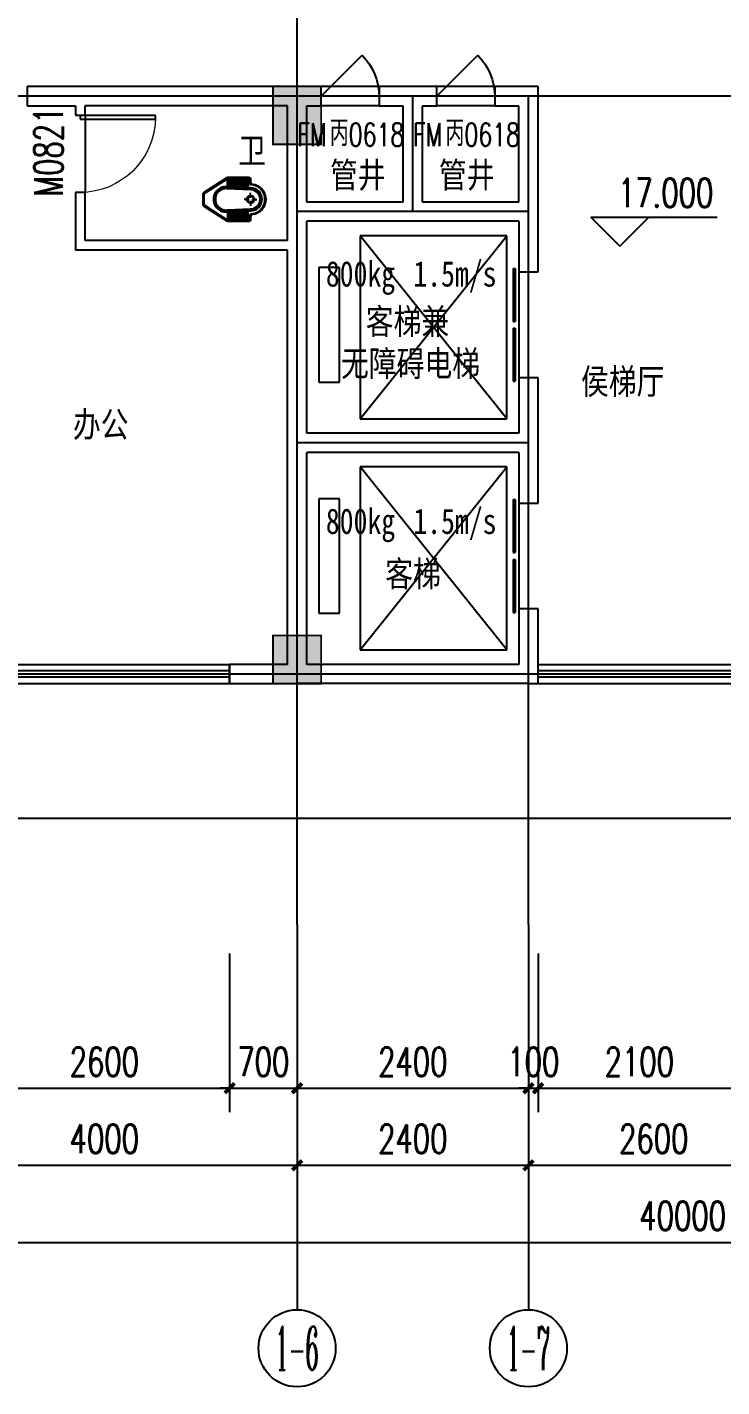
# Model space of a CAD drawing. Extents: x -6243262 to 3079315, y -2914302 to 172723.
# Drawn here: x -2297250 to -2290044, y -725802 to -711687 of the extents above; entities that cross this region are included whole.
import ezdxf
from ezdxf.enums import TextEntityAlignment as Align

# ---------------------------------------------------------------- set-up
doc = ezdxf.new("R2010")
doc.units = 0
doc.header["$LTSCALE"] = 1000
for name, color, linetype in [('0-柱网', 2, 'Continuous'), ('A-DOOR', 141, 'Continuous'), ('A-FLOR-EVTR', 2, 'Continuous'), ('AXIS', 3, 'Continuous'), ('AXIS_TEXT', 7, 'Continuous'), ('DIM_ELEV', 3, 'Continuous'), ('DOTE', 24, 'Continuous'), ('PUB_DIM', 3, 'Continuous'), ('PUB_TEXT', 7, 'Continuous'), ('WALL', 9, 'Continuous'), ('WINDOW', 4, 'Continuous'), ('WINDOW_TEXT', 7, 'Continuous'), ('洁具', 253, 'Continuous')]:
    doc.layers.add(name, color=color, linetype=linetype)
doc.styles.add('-宋体', font='', dxfattribs={"width": 0.8})
doc.styles.add('_TCH_AXIS', font='COMPLEX', dxfattribs={"bigfont": 'GBCBIG'})
doc.styles.add('_TCH_DIM', font='SIMPLEX', dxfattribs={"bigfont": 'GBCBIG'})
doc.styles.add('_TCH_DIM_T3', font='SIMPLEX', dxfattribs={"width": 0.705882, "bigfont": 'GBCBIG'})
doc.styles.add('_TCH_WINDOW', font='SIMPLEX', dxfattribs={"height": 3.5, "bigfont": 'GBCBIG'})
doc.styles.add('COMPLEX', font='COMPLEX')
doc.styles.get('-宋体').set_extended_font_data('SimSun')
doc.dimstyles.new('_TCH_ARCH&&100', dxfattribs={"dimtxt": 297.5, "dimasz": 100, "dimexe": 250, "dimexo": 300, "dimgap": 126.25, "dimtad": 1, "dimdec": 0, "dimzin": 0, "dimdsep": 46, "dimtxsty": '_TCH_DIM_T3', "dimblk": 'ARCHTICK', "dimcen": 0.09, "dimclrt": 7, "dimazin": 2, "dimtfac": 1, "dimtdec": 0, "dimtix": 1, "dimtmove": 2, "dimatfit": 3, "dimfxl": 0, "dimtolj": 1, "dimtzin": 0, "dimarcsym": 0})

# ---------------------------------------------------------------- blocks, each defined once
blk = doc.blocks.new('$plan$00002871')
at = {"layer": '洁具', "color": 0}
for p, q in [((0, -475), (0, -423)), ((-15, -490), (-67, -490)), ((0, -505), (0, -557)), ((15, -490), (67, -490))]:
    blk.add_line(p, q, dxfattribs=at)
for points in [[(159, -508, -0.88995), (-159, -508, 0.380538), (-179, -491), (-210, -491, -0.414214), (-230, -471), (-230, -258, -0.144595), (-227, -247), (-73, -9, -0.254383), (-56, 0), (56, 0, -0.254383), (73, -9), (227, -247, -0.144595), (230, -258), (230, -471, -0.414214), (210, -491), (179, -491, 0.380538)], [(120, -491), (130, -252, 1.134994), (-130, -252), (-120, -491, 0.992594)], [(105, -490), (115, -251, 1.141146), (-115, -251), (-105, -490, 0.994896)], [(100, -490), (110, -251, 1.143479), (-110, -251), (-100, -490, 0.995777)], [(-149, -264, 1), (-149, -252), (-207, -252, 1), (-207, -264)], [(-148, -287, 1), (-148, -275), (-207, -275, 1), (-207, -287)], [(-149, -263, 1), (-149, -253), (-207, -253, 1), (-207, -263)], [(-148, -286, 1), (-148, -276), (-207, -276, 1), (-207, -286)], [(148, -287, -1), (148, -275), (207, -275, -1), (207, -287)], [(148, -286, -1), (148, -276), (207, -276, -1), (207, -286)], [(149, -264, -1), (149, -252), (207, -252, -1), (207, -264)], [(149, -263, -1), (149, -253), (207, -253, -1), (207, -263)], [(-147, -307, 1), (-147, -295), (-207, -295, 1), (-207, -307)], [(-146, -330, 1), (-146, -319), (-207, -319, 1), (-207, -330)], [(-146, -352, 1), (-146, -341), (-207, -341, 1), (-207, -352)], [(-145, -376, 1), (-145, -364), (-207, -364, 1), (-207, -376)], [(-144, -399, 1), (-144, -388), (-207, -388, 1), (-207, -399)], [(-143, -423, 1), (-143, -411), (-207, -411, 1), (-207, -423)], [(-147, -306, 1), (-147, -296), (-207, -296, 1), (-207, -306)], [(-146, -329, 1), (-146, -320), (-207, -320, 1), (-207, -329)], [(-146, -351, 1), (-146, -342), (-207, -342, 1), (-207, -351)], [(-145, -375, 1), (-145, -365), (-207, -365, 1), (-207, -375)], [(-144, -398, 1), (-144, -389), (-207, -389, 1), (-207, -398)], [(-143, -422, 1), (-143, -412), (-207, -412, 1), (-207, -422)], [(143, -423, -1), (143, -411), (207, -411, -1), (207, -423)], [(144, -399, -1), (144, -388), (207, -388, -1), (207, -399)], [(143, -422, -1), (143, -412), (207, -412, -1), (207, -422)], [(145, -376, -1), (145, -364), (207, -364, -1), (207, -376)], [(144, -398, -1), (144, -389), (207, -389, -1), (207, -398)], [(146, -352, -1), (146, -341), (207, -341, -1), (207, -352)], [(145, -375, -1), (145, -365), (207, -365, -1), (207, -375)], [(146, -330, -1), (146, -319), (207, -319, -1), (207, -330)], [(146, -351, -1), (146, -342), (207, -342, -1), (207, -351)], [(147, -307, -1), (147, -295), (207, -295, -1), (207, -307)], [(146, -329, -1), (146, -320), (207, -320, -1), (207, -329)], [(147, -306, -1), (147, -296), (207, -296, -1), (207, -306)], [(-141, -444, 1), (-141, -432), (-207, -432, 1), (-207, -444)], [(-141, -464, 1), (-141, -453), (-207, -453, 1), (-207, -464)], [(-141, -443, 1), (-141, -433), (-207, -433, 1), (-207, -443)], [(-141, -463, 1), (-141, -454), (-207, -454, 1), (-207, -463)], [(141, -444, -1), (141, -432), (207, -432, -1), (207, -444)], [(141, -464, -1), (141, -453), (207, -453, -1), (207, -464)], [(141, -443, -1), (141, -433), (207, -433, -1), (207, -443)], [(141, -463, -1), (141, -454), (207, -454, -1), (207, -463)]]:
    blk.add_lwpolyline(points, format="xyb", close=True, dxfattribs=at)
blk.add_lwpolyline([(-149, -507, 0.380538), (-179, -481), (-210, -481, -0.414214), (-220, -471), (-220, -258, -0.144595), (-218, -253), (-64, -15, -0.254383), (-56, -10), (56, -10, -0.254383), (64, -15), (218, -253, -0.144595), (220, -258), (220, -471, -0.414214), (210, -481), (179, -481, 0.380538), (149, -507, 0.380538)], format="xyb", dxfattribs=at)
for radius in [40, 31.7]:
    blk.add_circle((0, -490), radius, dxfattribs=at)
blk.add_arc((0, -490), 150, 186.665, 353.335, dxfattribs=at)
blk = doc.blocks.new('1#柱网')
at = {"layer": '0-柱网'}
for points in [[(509855, 85967), (509855, 85367), (510355, 85367), (510355, 85967)], [(509855, 80267), (509855, 79767), (510355, 79767), (510355, 80267)]]:
    blk.add_hatch(color=0, dxfattribs=at).paths.add_polyline_path(points)
at = {"layer": '0-柱网', "color": 0, "const_width": 20}
for points in [[(509855, 85967), (509855, 85367), (510355, 85367), (510355, 85967), (509855, 85967)], [(509855, 80267), (509855, 79767), (510355, 79767), (510355, 80267), (509855, 80267)]]:
    blk.add_lwpolyline(points, dxfattribs=at)
blk = doc.blocks.new('_ArchTick')
at = {"color": 0, "linetype": 'ByBlock', "const_width": 0.4}
blk.add_lwpolyline([(-0.5, -0.5), (0.5, 0.5)], dxfattribs=at)
blk = doc.blocks.new('*D830')
at = {"layer": 'Defpoints', "color": 0, "transparency": 16777216}
for p in [(-2291950, -721002), (-2289850, -721002), (-2289850, -722702)]:
    blk.add_point(p, dxfattribs=at)
at = {"layer": 'PUB_DIM', "color": 0, "lineweight": -2, "transparency": 16777216}
for p, q in [((-2291950, -721302), (-2291950, -722952)), ((-2289850, -721302), (-2289850, -722952)), ((-2291950, -722702), (-2289850, -722702))]:
    blk.add_line(p, q, dxfattribs=at)
at = {"layer": 'PUB_DIM', "color": 0, "lineweight": -2, "transparency": 16777216, "xscale": 100, "yscale": 100, "zscale": 100, "rotation": 180}
blk.add_blockref('_ArchTick', (-2291950, -722702), dxfattribs=at)
at = {"layer": 'PUB_DIM', "color": 0, "lineweight": -2, "transparency": 16777216, "xscale": 100, "yscale": 100, "zscale": 100}
blk.add_blockref('_ArchTick', (-2289850, -722702), dxfattribs=at)
at = {"layer": 'PUB_DIM', "color": 7, "transparency": 16777216, "insert": (-2290900, -722427), "char_height": 297.5, "attachment_point": 5, "style": '_TCH_DIM_T3'}
blk.add_mtext('\\A1;2100', dxfattribs=at)
blk = doc.blocks.new('*D831')
at = {"layer": 'Defpoints', "color": 0, "transparency": 16777216}
for p in [(-2292050, -721002), (-2291950, -721002), (-2291950, -722702)]:
    blk.add_point(p, dxfattribs=at)
at = {"layer": 'PUB_DIM', "color": 0, "lineweight": -2, "transparency": 16777216}
for p, q in [((-2292050, -721302), (-2292050, -722952)), ((-2291950, -721302), (-2291950, -722952)), ((-2292050, -722702), (-2292150, -722702)), ((-2292050, -722702), (-2291950, -722702)), ((-2291950, -722702), (-2291850, -722702))]:
    blk.add_line(p, q, dxfattribs=at)
at = {"layer": 'PUB_DIM', "color": 0, "lineweight": -2, "transparency": 16777216, "xscale": 100, "yscale": 100, "zscale": 100}
blk.add_blockref('_ArchTick', (-2292050, -722702), dxfattribs=at)
at = {"layer": 'PUB_DIM', "color": 0, "lineweight": -2, "transparency": 16777216, "xscale": 100, "yscale": 100, "zscale": 100, "rotation": 180}
blk.add_blockref('_ArchTick', (-2291950, -722702), dxfattribs=at)
at = {"layer": 'PUB_DIM', "color": 7, "transparency": 16777216, "insert": (-2292000, -722427), "char_height": 297.5, "attachment_point": 5, "style": '_TCH_DIM_T3'}
blk.add_mtext('\\A1;100', dxfattribs=at)
blk = doc.blocks.new('*D832')
at = {"layer": 'Defpoints', "color": 0, "transparency": 16777216}
for p in [(-2294450, -721002), (-2292050, -721002), (-2292050, -722702)]:
    blk.add_point(p, dxfattribs=at)
at = {"layer": 'PUB_DIM', "color": 0, "lineweight": -2, "transparency": 16777216}
for p, q in [((-2294450, -721302), (-2294450, -722952)), ((-2292050, -721302), (-2292050, -722952)), ((-2294450, -722702), (-2292050, -722702))]:
    blk.add_line(p, q, dxfattribs=at)
at = {"layer": 'PUB_DIM', "color": 0, "lineweight": -2, "transparency": 16777216, "xscale": 100, "yscale": 100, "zscale": 100, "rotation": 180}
blk.add_blockref('_ArchTick', (-2294450, -722702), dxfattribs=at)
at = {"layer": 'PUB_DIM', "color": 0, "lineweight": -2, "transparency": 16777216, "xscale": 100, "yscale": 100, "zscale": 100}
blk.add_blockref('_ArchTick', (-2292050, -722702), dxfattribs=at)
at = {"layer": 'PUB_DIM', "color": 7, "transparency": 16777216, "insert": (-2293250, -722427), "char_height": 297.5, "attachment_point": 5, "style": '_TCH_DIM_T3'}
blk.add_mtext('\\A1;2400', dxfattribs=at)
blk = doc.blocks.new('*D833')
at = {"layer": 'Defpoints', "color": 0, "transparency": 16777216}
for p in [(-2295150, -721002), (-2294450, -721002), (-2294450, -722702)]:
    blk.add_point(p, dxfattribs=at)
at = {"layer": 'PUB_DIM', "color": 0, "lineweight": -2, "transparency": 16777216}
for p, q in [((-2295150, -721302), (-2295150, -722952)), ((-2294450, -721302), (-2294450, -722952)), ((-2295150, -722702), (-2295250, -722702)), ((-2295150, -722702), (-2294450, -722702)), ((-2294450, -722702), (-2294350, -722702))]:
    blk.add_line(p, q, dxfattribs=at)
at = {"layer": 'PUB_DIM', "color": 0, "lineweight": -2, "transparency": 16777216, "xscale": 100, "yscale": 100, "zscale": 100}
blk.add_blockref('_ArchTick', (-2295150, -722702), dxfattribs=at)
at = {"layer": 'PUB_DIM', "color": 0, "lineweight": -2, "transparency": 16777216, "xscale": 100, "yscale": 100, "zscale": 100, "rotation": 180}
blk.add_blockref('_ArchTick', (-2294450, -722702), dxfattribs=at)
at = {"layer": 'PUB_DIM', "color": 7, "transparency": 16777216, "insert": (-2294800, -722427), "char_height": 297.5, "attachment_point": 5, "style": '_TCH_DIM_T3'}
blk.add_mtext('\\A1;700', dxfattribs=at)
blk = doc.blocks.new('*D834')
at = {"layer": 'Defpoints', "color": 0, "transparency": 16777216}
for p in [(-2297750, -721002), (-2295150, -721002), (-2295150, -722702)]:
    blk.add_point(p, dxfattribs=at)
at = {"layer": 'PUB_DIM', "color": 0, "lineweight": -2, "transparency": 16777216}
for p, q in [((-2297750, -721302), (-2297750, -722952)), ((-2295150, -721302), (-2295150, -722952)), ((-2297750, -722702), (-2295150, -722702))]:
    blk.add_line(p, q, dxfattribs=at)
at = {"layer": 'PUB_DIM', "color": 0, "lineweight": -2, "transparency": 16777216, "xscale": 100, "yscale": 100, "zscale": 100, "rotation": 180}
blk.add_blockref('_ArchTick', (-2297750, -722702), dxfattribs=at)
at = {"layer": 'PUB_DIM', "color": 0, "lineweight": -2, "transparency": 16777216, "xscale": 100, "yscale": 100, "zscale": 100}
blk.add_blockref('_ArchTick', (-2295150, -722702), dxfattribs=at)
at = {"layer": 'PUB_DIM', "color": 7, "transparency": 16777216, "insert": (-2296450, -722427), "char_height": 297.5, "attachment_point": 5, "style": '_TCH_DIM_T3'}
blk.add_mtext('\\A1;2600', dxfattribs=at)
blk = doc.blocks.new('*D1239')
at = {"layer": 'AXIS', "color": 0, "lineweight": -2, "transparency": 16777216}
for p, q in [((-2292050, -721302), (-2292050, -723752)), ((-2289450, -721302), (-2289450, -723752)), ((-2292050, -723502), (-2289450, -723502))]:
    blk.add_line(p, q, dxfattribs=at)
at = {"layer": 'Defpoints', "color": 0, "transparency": 16777216}
for p in [(-2292050, -721002), (-2289450, -721002), (-2289450, -723502)]:
    blk.add_point(p, dxfattribs=at)
at = {"layer": 'AXIS', "color": 0, "lineweight": -2, "transparency": 16777216, "xscale": 100, "yscale": 100, "zscale": 100, "rotation": 180}
blk.add_blockref('_ArchTick', (-2292050, -723502), dxfattribs=at)
at = {"layer": 'AXIS', "color": 0, "lineweight": -2, "transparency": 16777216, "xscale": 100, "yscale": 100, "zscale": 100}
blk.add_blockref('_ArchTick', (-2289450, -723502), dxfattribs=at)
at = {"layer": 'AXIS', "color": 7, "transparency": 16777216, "insert": (-2290750, -723227), "char_height": 297.5, "attachment_point": 5, "style": '_TCH_DIM_T3'}
blk.add_mtext('\\A1;2600', dxfattribs=at)
blk = doc.blocks.new('*D1240')
at = {"layer": 'AXIS', "color": 0, "lineweight": -2, "transparency": 16777216}
for p, q in [((-2294450, -721302), (-2294450, -723752)), ((-2292050, -721302), (-2292050, -723752)), ((-2294450, -723502), (-2292050, -723502))]:
    blk.add_line(p, q, dxfattribs=at)
at = {"layer": 'Defpoints', "color": 0, "transparency": 16777216}
for p in [(-2294450, -721002), (-2292050, -721002), (-2292050, -723502)]:
    blk.add_point(p, dxfattribs=at)
at = {"layer": 'AXIS', "color": 0, "lineweight": -2, "transparency": 16777216, "xscale": 100, "yscale": 100, "zscale": 100, "rotation": 180}
blk.add_blockref('_ArchTick', (-2294450, -723502), dxfattribs=at)
at = {"layer": 'AXIS', "color": 0, "lineweight": -2, "transparency": 16777216, "xscale": 100, "yscale": 100, "zscale": 100}
blk.add_blockref('_ArchTick', (-2292050, -723502), dxfattribs=at)
at = {"layer": 'AXIS', "color": 7, "transparency": 16777216, "insert": (-2293250, -723227), "char_height": 297.5, "attachment_point": 5, "style": '_TCH_DIM_T3'}
blk.add_mtext('\\A1;2400', dxfattribs=at)
blk = doc.blocks.new('*D1241')
at = {"layer": 'AXIS', "color": 0, "lineweight": -2, "transparency": 16777216}
for p, q in [((-2298450, -721302), (-2298450, -723752)), ((-2294450, -721302), (-2294450, -723752)), ((-2298450, -723502), (-2294450, -723502))]:
    blk.add_line(p, q, dxfattribs=at)
at = {"layer": 'Defpoints', "color": 0, "transparency": 16777216}
for p in [(-2298450, -721002), (-2294450, -721002), (-2294450, -723502)]:
    blk.add_point(p, dxfattribs=at)
at = {"layer": 'AXIS', "color": 0, "lineweight": -2, "transparency": 16777216, "xscale": 100, "yscale": 100, "zscale": 100, "rotation": 180}
blk.add_blockref('_ArchTick', (-2298450, -723502), dxfattribs=at)
at = {"layer": 'AXIS', "color": 0, "lineweight": -2, "transparency": 16777216, "xscale": 100, "yscale": 100, "zscale": 100}
blk.add_blockref('_ArchTick', (-2294450, -723502), dxfattribs=at)
at = {"layer": 'AXIS', "color": 7, "transparency": 16777216, "insert": (-2296450, -723227), "char_height": 297.5, "attachment_point": 5, "style": '_TCH_DIM_T3'}
blk.add_mtext('\\A1;4000', dxfattribs=at)
blk = doc.blocks.new('*D1245')
at = {"layer": 'AXIS', "color": 0, "lineweight": -2, "transparency": 16777216}
for p, q in [((-2310450, -721302), (-2310450, -724552)), ((-2270450, -721302), (-2270450, -724552)), ((-2310450, -724302), (-2270450, -724302))]:
    blk.add_line(p, q, dxfattribs=at)
at = {"layer": 'Defpoints', "color": 0, "transparency": 16777216}
for p in [(-2310450, -721002), (-2270450, -721002), (-2270450, -724302)]:
    blk.add_point(p, dxfattribs=at)
at = {"layer": 'AXIS', "color": 0, "lineweight": -2, "transparency": 16777216, "xscale": 100, "yscale": 100, "zscale": 100, "rotation": 180}
blk.add_blockref('_ArchTick', (-2310450, -724302), dxfattribs=at)
at = {"layer": 'AXIS', "color": 0, "lineweight": -2, "transparency": 16777216, "xscale": 100, "yscale": 100, "zscale": 100}
blk.add_blockref('_ArchTick', (-2270450, -724302), dxfattribs=at)
at = {"layer": 'AXIS', "color": 7, "transparency": 16777216, "insert": (-2290450, -724027), "char_height": 297.5, "attachment_point": 5, "style": '_TCH_DIM_T3'}
blk.add_mtext('\\A1;40000', dxfattribs=at)
blk = doc.blocks.new('$WINLIB2D$00000001')
at = {"color": 0}
for points in [[(-0.5, 0.5), (-0.5, -0.5)], [(-0.5, 0.5), (0.5, 0.5)], [(0.5, -0.5), (0.5, 0.5)], [(0.5, 0.1667), (-0.5, 0.1667)], [(0.5, -0.1667), (-0.5, -0.1667)], [(-0.5, -0.5), (0.5, -0.5)]]:
    blk.add_lwpolyline(points, dxfattribs=at)
blk = doc.blocks.new('$DORLIB2D$00000127')
at = {"color": 0}
for points in [[(-0.533, 0.795), (-0.533, 0.69)], [(-0.033, 0.795), (-0.533, 0.795)], [(-0.033, 0.795), (-0.033, 0.69)], [(0.533, 0.795), (0.033, 0.795)], [(0.033, 0.795), (0.033, 0.69)], [(0.533, 0.795), (0.533, 0.69)], [(-0.033, 0.69), (-0.533, 0.69)], [(0.533, 0.69), (0.033, 0.69)], [(0.5, 0.5), (-0.5, 0.5)]]:
    blk.add_lwpolyline(points, dxfattribs=at)
blk = doc.blocks.new('$DorLib2D$00000114')
at = {"color": 0}
blk.add_line((0.5, 0), (-0.207, 0.707), dxfattribs=at)
blk.add_arc((0.5, 0), 1, 135, 180, dxfattribs=at)
blk = doc.blocks.new('$DorLib2D$00000001')
at = {"color": 0}
for p, q in [((0.45, 0.975), (0.5, 0.975)), ((0.45, 0), (0.45, 0.975)), ((0.5, 0), (0.5, 0.975)), ((0.5, 0), (0.45, 0))]:
    blk.add_line(p, q, dxfattribs=at)
at = {"color": 0, "lineweight": 13}
blk.add_arc((0.475, 0), 0.975, 91.4693, 180, dxfattribs=at)
blk = doc.blocks.new('_AXISO')
at = {"color": 0}
blk.add_circle((0, 0), 0.5, dxfattribs=at)
at = {"layer": 'AXIS_TEXT', "color": 0, "style": 'COMPLEX', "width": 1.041667}
blk.add_attdef('A', text='', height=0.56, dxfattribs=at).set_placement((-0.25, -0.28), (0.25, -0.28), align=Align.FIT)

msp = doc.modelspace()

# ---------------------------------------------------------------- linework, layer by layer
at = {"layer": 'A-FLOR-EVTR', "ltscale": 0.5}
for p, q in [((-2292275.4, -713851.6), (-2293795.4, -713851.6)), ((-2293795.4, -713851.6), (-2293795.4, -715751.6)), ((-2293795.4, -715751.6), (-2292275.4, -713851.6)), ((-2292275.4, -715751.6), (-2293795.4, -713851.6)), ((-2292275.4, -715751.6), (-2292275.4, -713851.6)), ((-2294010.4, -714181.6), (-2294225.4, -714181.6)), ((-2294225.4, -714181.6), (-2294225.4, -715371.6)), ((-2294010.4, -715371.6), (-2294010.4, -714181.6)), ((-2294225.4, -715371.6), (-2294010.4, -715371.6)), ((-2293795.4, -715751.6), (-2292275.4, -715751.6)), ((-2292275.4, -716251.6), (-2293795.4, -716251.6)), ((-2293795.4, -716251.6), (-2293795.4, -718151.6)), ((-2293795.4, -718151.6), (-2292275.4, -716251.6)), ((-2292275.4, -718151.6), (-2293795.4, -716251.6)), ((-2292275.4, -718151.6), (-2292275.4, -716251.6)), ((-2294010.4, -716581.6), (-2294225.4, -716581.6)), ((-2294225.4, -716581.6), (-2294225.4, -717771.6)), ((-2294010.4, -717771.6), (-2294010.4, -716581.6)), ((-2294225.4, -717771.6), (-2294010.4, -717771.6)), ((-2293795.4, -718151.6), (-2292275.4, -718151.6))]:
    msp.add_line(p, q, dxfattribs=at)
at = {"layer": 'AXIS'}
for p, q in [((-2294450.4, -721001.6), (-2294450.4, -725001.6)), ((-2292050.4, -721001.6), (-2292050.4, -725001.6))]:
    msp.add_line(p, q, dxfattribs=at)
at = {"layer": 'DIM_ELEV'}
for p, q in [((-2291101.5, -713960), (-2291401.5, -713660)), ((-2291401.5, -713660), (-2290091.7, -713660)), ((-2291101.5, -713960), (-2290801.5, -713660))]:
    msp.add_line(p, q, dxfattribs=at)
at = {"layer": 'DOTE'}
for p, q in [((-2294450.4, -721001.6), (-2294450.4, -703301.6)), ((-2269350.4, -712401.6), (-2311550.4, -712401.6)), ((-2293250.4, -713601.6), (-2293250.4, -712401.6)), ((-2292050.4, -721001.6), (-2292050.4, -712401.6)), ((-2292050.4, -713601.6), (-2294450.4, -713601.6)), ((-2292050.4, -716001.6), (-2294450.4, -716001.6)), ((-2269350.4, -718401.6), (-2311550.4, -718401.6)), ((-2269350.4, -719901.6), (-2311550.4, -719901.6))]:
    msp.add_line(p, q, dxfattribs=at)
at = {"layer": 'WALL'}
for p, q in [((-2296650.4, -712301.6), (-2297250.4, -712301.6)), ((-2297250.4, -712301.6), (-2297250.4, -712501.6)), ((-2294450.4, -712301.6), (-2296650.4, -712301.6)), ((-2294200.4, -712301.6), (-2294450.4, -712301.6)), ((-2294200.4, -712501.6), (-2294200.4, -712301.6)), ((-2293250.4, -712301.6), (-2293600.4, -712301.6)), ((-2293600.4, -712301.6), (-2293600.4, -712501.6)), ((-2293000.4, -712301.6), (-2293250.4, -712301.6)), ((-2293000.4, -712501.6), (-2293000.4, -712301.6)), ((-2291950.4, -712301.6), (-2292400.4, -712301.6)), ((-2292400.4, -712301.6), (-2292400.4, -712501.6)), ((-2291950.4, -713601.6), (-2291950.4, -712301.6)), ((-2297250.4, -712501.6), (-2296750.4, -712501.6)), ((-2296750.4, -712501.6), (-2296750.4, -712601.6)), ((-2294550.4, -712501.6), (-2296650.4, -712501.6)), ((-2296650.4, -712601.6), (-2296650.4, -712501.6)), ((-2294550.4, -713601.6), (-2294550.4, -712501.6)), ((-2294350.4, -713501.6), (-2294350.4, -712501.6)), ((-2294350.4, -712501.6), (-2294200.4, -712501.6)), ((-2293600.4, -712501.6), (-2293350.4, -712501.6)), ((-2293350.4, -713501.6), (-2293350.4, -712501.6)), ((-2293150.4, -712501.6), (-2293000.4, -712501.6)), ((-2293150.4, -713501.6), (-2293150.4, -712501.6)), ((-2292400.4, -712501.6), (-2292150.4, -712501.6)), ((-2292150.4, -713501.6), (-2292150.4, -712501.6)), ((-2296750.4, -712601.6), (-2296650.4, -712601.6)), ((-2296650.4, -713401.6), (-2296750.4, -713401.6)), ((-2296750.4, -713401.6), (-2296750.4, -714001.6)), ((-2296650.4, -713901.6), (-2296650.4, -713401.6)), ((-2293350.4, -713501.6), (-2294350.4, -713501.6)), ((-2292150.4, -713501.6), (-2293150.4, -713501.6)), ((-2294550.4, -713901.6), (-2294550.4, -713601.6)), ((-2291950.4, -714226.6), (-2291950.4, -713601.6)), ((-2293250.4, -713701.6), (-2294350.4, -713701.6)), ((-2294350.4, -713901.6), (-2294350.4, -713701.6)), ((-2292150.4, -713701.6), (-2293250.4, -713701.6)), ((-2292150.4, -713701.6), (-2292150.4, -714226.6)), ((-2294550.4, -713901.6), (-2296650.4, -713901.6)), ((-2294350.4, -715901.6), (-2294350.4, -713901.6)), ((-2294550.4, -714001.6), (-2296750.4, -714001.6)), ((-2294550.4, -716001.6), (-2294550.4, -714001.6)), ((-2292150.4, -714226.6), (-2291950.4, -714226.6)), ((-2291950.4, -715326.6), (-2292150.4, -715326.6)), ((-2292150.4, -715326.6), (-2292150.4, -715901.6)), ((-2291950.4, -716001.6), (-2291950.4, -715326.6)), ((-2292150.4, -715901.6), (-2294350.4, -715901.6)), ((-2294550.4, -718301.6), (-2294550.4, -716001.6)), ((-2291950.4, -716626.6), (-2291950.4, -716001.6)), ((-2294350.4, -718301.6), (-2294350.4, -716101.6)), ((-2292150.4, -716101.6), (-2294350.4, -716101.6)), ((-2292150.4, -716101.6), (-2292150.4, -716626.6)), ((-2292150.4, -716626.6), (-2291950.4, -716626.6)), ((-2291950.4, -717726.6), (-2292150.4, -717726.6)), ((-2292150.4, -717726.6), (-2292150.4, -718301.6)), ((-2291950.4, -718301.6), (-2291950.4, -717726.6)), ((-2294550.4, -718301.6), (-2295150.4, -718301.6)), ((-2295150.4, -718301.6), (-2295150.4, -718501.6)), ((-2292150.4, -718301.6), (-2294350.4, -718301.6)), ((-2291950.4, -718501.6), (-2291950.4, -718301.6)), ((-2295150.4, -718501.6), (-2294450.4, -718501.6)), ((-2292050.4, -718501.6), (-2294450.4, -718501.6)), ((-2292050.4, -718501.6), (-2291950.4, -718501.6))]:
    msp.add_line(p, q, dxfattribs=at)
at = {"layer": 'WINDOW'}
for p, q in [((-2293600.4, -712301.6), (-2294200.4, -712301.6)), ((-2292400.4, -712301.6), (-2293000.4, -712301.6)), ((-2293600.4, -712501.6), (-2294200.4, -712501.6)), ((-2292400.4, -712501.6), (-2293000.4, -712501.6)), ((-2296650.4, -712601.6), (-2296650.4, -713401.6))]:
    msp.add_line(p, q, dxfattribs=at)

# ---------------------------------------------------------------- block references
at = {"color": 8, "rotation": 90.00000000002842}
msp.add_blockref('$plan$00002871', (-2295423.4, -713473.8), dxfattribs=at)
at = {"layer": '0-柱网'}
msp.add_blockref('1#柱网', (-2804555.4, -798268.8), dxfattribs=at)
at = {"layer": 'A-DOOR', "xscale": 1100, "yscale": 200, "zscale": 200, "rotation": 90}
for p in [(-2292050.4, -714776.6), (-2292050.4, -717176.6)]:
    msp.add_blockref('$DORLIB2D$00000127', p, dxfattribs=at)
at = {"layer": 'AXIS'}
ref = msp.add_blockref('_AXISO', (-2294450.4, -725401.6), dxfattribs=dict(at, xscale=800, yscale=800, zscale=800))
ref.add_attrib('A', '1-6', dxfattribs={"layer": 'AXIS_TEXT', "height": 452.55, "style": '_TCH_AXIS', "width": 0.381818}).set_placement((-2294676.7, -725627.8), (-2294224.1, -725627.8), align=Align.FIT)
ref = msp.add_blockref('_AXISO', (-2292050.4, -725401.6), dxfattribs=dict(at, xscale=800, yscale=800, zscale=800))
ref.add_attrib('A', '1-7', dxfattribs={"layer": 'AXIS_TEXT', "height": 452.55, "style": '_TCH_AXIS', "width": 0.381818}).set_placement((-2292276.7, -725627.8), (-2291824.1, -725627.8), align=Align.FIT)
at = {"layer": 'WINDOW', "rotation": 180}
for name, p, xscale, yscale, zscale in [('$DorLib2D$00000114', (-2293900.4, -712401.6), 600, -600, 600), ('$DorLib2D$00000114', (-2292700.4, -712401.6), 600, -600, 600), ('$WINLIB2D$00000001', (-2296450.4, -718401.6), -2600, -200, -2600), ('$WINLIB2D$00000001', (-2290900.4, -718401.6), -2099.999999996326, 200, -2099.999999996326)]:
    msp.add_blockref(name, p, dxfattribs=dict(at, xscale=xscale, yscale=yscale, zscale=zscale))
at = {"layer": 'WINDOW'}
ref = msp.add_blockref('$DorLib2D$00000001', (-2296700.4, -713001.6), dxfattribs=dict(at, xscale=-800, yscale=800, zscale=-800, rotation=270))
ref.add_attrib('A', 'M0821', (-2296881.5, -713446.6), dxfattribs={"layer": 'WINDOW_TEXT', "height": 297.5, "rotation": 90, "style": '_TCH_WINDOW', "width": 0.705882})

# ---------------------------------------------------------------- texts
at = {"layer": 'DIM_ELEV', "color": 7, "style": '_TCH_DIM', "width": 0.705882}
msp.add_text('17.000', height=297.5, dxfattribs=at).set_placement((-2291121.7, -713555))
at = {"layer": 'PUB_TEXT', "style": '-宋体', "width": 0.8}
for s, height, p in [('卫', 264.3, (-2295061.1, -713099.8)), ('管井', 264.35, (-2294108.6, -713352.9)), ('管井', 264.35, (-2292979.5, -713352.9)), ('800kg', 264.35, (-2294152, -714379.3)), ('1.5m/s', 264.35, (-2293244.6, -714379.3)), ('客梯兼', 264.35, (-2293737.3, -714873.2)), ('无障碍电梯', 264.35, (-2293994.6, -715310.5)), ('侯梯厅', 264.35, (-2291504.9, -715496)), ('办公', 264.35, (-2296776, -715942.6)), ('800kg', 264.35, (-2294152, -716947.3)), ('1.5m/s', 264.35, (-2293244.6, -716947.3)), ('客梯', 264.35, (-2293535.2, -717493.4))]:
    msp.add_text(s, height=height, dxfattribs=at).set_placement(p)
at = {"layer": 'WINDOW_TEXT', "style": '_TCH_WINDOW'}
for p in [(-2294110.7, -712921.5), (-2292910.7, -712921.5)]:
    msp.add_text('丙', height=270.1, dxfattribs=at).set_placement(p)
at = {"layer": 'WINDOW_TEXT', "style": '_TCH_WINDOW', "width": 0.705882}
for s, p in [('FM', (-2294446.7, -712921.5)), ('0618', (-2293914.1, -712921.5)), ('FM', (-2293246.7, -712921.5)), ('0618', (-2292714.1, -712921.5))]:
    msp.add_text(s, height=238, dxfattribs=at).set_placement(p)

# ---------------------------------------------------------------- dimensions: what is measured, and where the dimension line sits
at = {"layer": 'AXIS'}
for p1, p2, distance, picture, middle in [((-2310450.4, -721001.6), (-2270450.4, -721001.6), -3300, '*D1245', (-2290450.4, -724026.6)), ((-2298450.4, -721001.6), (-2294450.4, -721001.6), -2500, '*D1241', (-2296450.4, -723226.6)), ((-2294450.4, -721001.6), (-2292050.4, -721001.6), -2500, '*D1240', (-2293250.4, -723226.6)), ((-2292050.4, -721001.6), (-2289450.4, -721001.6), -2500, '*D1239', (-2290750.4, -723226.6))]:
    dim = msp.add_aligned_dim(p1=p1, p2=p2, distance=distance, dimstyle='_TCH_ARCH&&100', dxfattribs=at)
    dim.commit()
    dim.dimension.update_dxf_attribs({"geometry": picture, "text_midpoint": middle})
at = {"layer": 'PUB_DIM'}
for p1, p2, picture, middle in [((-2297750.4, -721001.6), (-2295150.4, -721001.6), '*D834', (-2296450.4, -722426.6)), ((-2295150.4, -721001.6), (-2294450.4, -721001.6), '*D833', (-2294800.4, -722426.6)), ((-2294450.4, -721001.6), (-2292050.4, -721001.6), '*D832', (-2293250.4, -722426.6)), ((-2292050.4, -721001.6), (-2291950.4, -721001.6), '*D831', (-2292000.4, -722426.6)), ((-2291950.4, -721001.6), (-2289850.4, -721001.6), '*D830', (-2290900.4, -722426.6))]:
    dim = msp.add_aligned_dim(p1=p1, p2=p2, distance=-1700, dimstyle='_TCH_ARCH&&100', dxfattribs=at)
    dim.commit()
    dim.dimension.update_dxf_attribs({"geometry": picture, "text_midpoint": middle})

doc.saveas('drawing.dxf')
